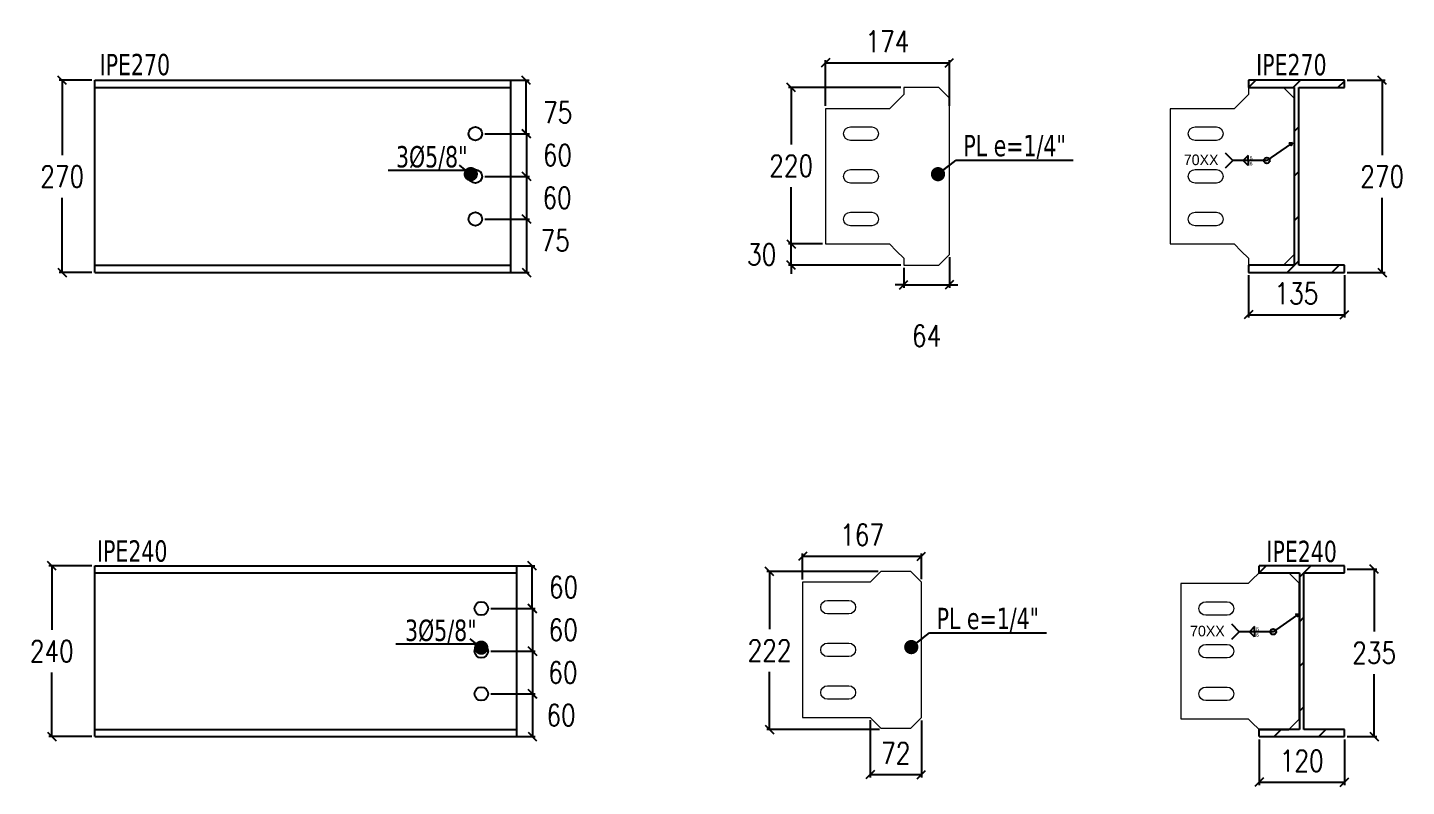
# Model space of a CAD drawing. Header units: millimetres. Extents: x -3255 to 77194, y -21218 to 30112.
# Drawn here: x 1856 to 3795, y -11193 to -10126 of the extents above; entities that cross this region are included whole.
import ezdxf
from ezdxf.enums import TextEntityAlignment as Align

# ---------------------------------------------------------------- set-up
doc = ezdxf.new("R2010")
doc.units = ezdxf.units.MM
doc.header["$LTSCALE"] = 0.9
for name, color, linetype in [('COTAS', 8, 'Continuous'), ('PERFORACIONES', 1, 'Continuous'), ('TITULO', 3, 'Continuous')]:
    doc.layers.add(name, color=color, linetype=linetype)
doc.layers.add('P-PLATINA', color=6, linetype='Continuous', lineweight=13)
doc.styles.add('CNI_COTAS', font='romans.shx', dxfattribs={"width": 0.8})
doc.styles.add('ROMANS', font='DINGRAFO.SHX')
doc.styles.add('VERDANA', font='verdana.ttf')
doc.dimstyles.new('1.1', dxfattribs={"dimscale": 0, "dimtxt": 15, "dimasz": 20, "dimexe": 2, "dimexo": 2, "dimgap": 7, "dimtad": 1, "dimdec": 0, "dimzin": 4, "dimdsep": 46, "dimtxsty": 'CNI_COTAS', "dimblk": 'DOTSMALL', "dimcen": 0, "dimclrd": 256, "dimclrt": 3, "dimadec": 0, "dimazin": 0, "dimtfac": 1, "dimtdec": 0, "dimtmove": 2, "dimatfit": 0, "dimldrblk": 'DOT', "dimfxl": 0.05, "dimtolj": 1, "dimtzin": 0, "dimarcsym": 1})
doc.dimstyles.new('1.4', dxfattribs={"dimscale": 0, "dimtxt": 30, "dimasz": 12, "dimexe": 4, "dimexo": 4, "dimgap": 15, "dimtad": 1, "dimdec": 0, "dimzin": 4, "dimdsep": 46, "dimtxsty": 'CNI_COTAS', "dimblk": 'OBLIQUE', "dimcen": -0.09, "dimclrd": 256, "dimclrt": 3, "dimadec": 0, "dimazin": 0, "dimtfac": 1, "dimtdec": 0, "dimtmove": 2, "dimatfit": 0, "dimldrblk": 'DOT', "dimfxl": 0.05, "dimtolj": 1, "dimtzin": 0, "dimarcsym": 0})

# ---------------------------------------------------------------- blocks, each defined once
blk = doc.blocks.new('_Oblique')
at = {"color": 0, "linetype": 'ByBlock', "lineweight": -2}
blk.add_line((-0.5, -0.5), (0.5, 0.5), dxfattribs=at)
blk = doc.blocks.new('*D427')
at = {"layer": 'COTAS', "color": 0, "lineweight": -2, "transparency": 16777216}
for p, q in [((1947, -10200.3), (1901.1, -10200.3)), ((1947, -10470.3), (1901.1, -10470.3))]:
    blk.add_line(p, q, dxfattribs=at)
at = {"layer": 'COTAS', "lineweight": -2, "transparency": 16777216}
for p, q in [((1905.1, -10200.3), (1905.1, -10305.3)), ((1905.1, -10470.3), (1905.1, -10365.3))]:
    blk.add_line(p, q, dxfattribs=at)
at = {"layer": 'Defpoints', "color": 0, "transparency": 16777216}
for p in [(1905.1, -10200.3), (1951, -10200.3), (1951, -10470.3)]:
    blk.add_point(p, dxfattribs=at)
at = {"layer": 'COTAS', "lineweight": -2, "transparency": 16777216, "xscale": 12, "yscale": 12, "zscale": 12}
for p, rotation in [((1905.1, -10200.3), 90), ((1905.1, -10470.3), 270)]:
    blk.add_blockref('_Oblique', p, dxfattribs=dict(at, rotation=rotation))
at = {"layer": 'COTAS', "color": 3, "transparency": 16777216, "insert": (1905.1, -10335.3), "char_height": 30, "attachment_point": 5, "rotation": 0.01, "style": 'CNI_COTAS'}
blk.add_mtext('\\A1;270', dxfattribs=at)
blk = doc.blocks.new('_Dot')
at = {"color": 0, "linetype": 'ByBlock', "lineweight": -2}
blk.add_line((-0.5, 0), (-1, 0), dxfattribs=at)
at = {"color": 0, "linetype": 'ByBlock', "const_width": 0.5}
blk.add_lwpolyline([(-0.25, 0, 1), (0.25, 0, 1)], format="xyb", close=True, dxfattribs=at)
blk = doc.blocks.new('*D428')
at = {"layer": 'COTAS', "color": 0, "lineweight": -2, "transparency": 16777216}
for p, q in [((3572.9, -10474.3), (3572.9, -10533.8)), ((3707.9, -10474.3), (3707.9, -10533.8))]:
    blk.add_line(p, q, dxfattribs=at)
at = {"layer": 'COTAS', "lineweight": -2, "transparency": 16777216}
blk.add_line((3572.9, -10529.8), (3707.9, -10529.8), dxfattribs=at)
at = {"layer": 'Defpoints', "color": 0, "transparency": 16777216}
for p in [(3572.9, -10470.3), (3707.9, -10470.3), (3707.9, -10529.8)]:
    blk.add_point(p, dxfattribs=at)
at = {"layer": 'COTAS', "lineweight": -2, "transparency": 16777216, "xscale": 12, "yscale": 12, "zscale": 12, "rotation": 180}
blk.add_blockref('_Oblique', (3572.9, -10529.8), dxfattribs=at)
at = {"layer": 'COTAS', "lineweight": -2, "transparency": 16777216, "xscale": 12, "yscale": 12, "zscale": 12}
blk.add_blockref('_Oblique', (3707.9, -10529.8), dxfattribs=at)
at = {"layer": 'COTAS', "color": 3, "transparency": 16777216, "insert": (3640.4, -10499.8), "char_height": 30, "attachment_point": 5, "style": 'CNI_COTAS'}
blk.add_mtext('\\A1;135', dxfattribs=at)
blk = doc.blocks.new('_DotSmall')
at = {"color": 0, "linetype": 'ByBlock', "const_width": 0.5}
blk.add_lwpolyline([(-0.0625, 0, 1), (0.0625, 0, 1)], format="xyb", close=True, dxfattribs=at)
blk = doc.blocks.new('*D429')
at = {"layer": 'COTAS', "color": 0, "lineweight": -2, "transparency": 16777216}
for p, q in [((3711.9, -10200.3), (3765, -10200.3)), ((3711.9, -10470.3), (3765, -10470.3))]:
    blk.add_line(p, q, dxfattribs=at)
at = {"layer": 'COTAS', "lineweight": -2, "transparency": 16777216}
for p, q in [((3761, -10200.3), (3761, -10305.3)), ((3761, -10470.3), (3761, -10365.3))]:
    blk.add_line(p, q, dxfattribs=at)
at = {"layer": 'Defpoints', "color": 0, "transparency": 16777216}
for p in [(3707.9, -10200.3), (3761, -10200.3), (3707.9, -10470.3)]:
    blk.add_point(p, dxfattribs=at)
at = {"layer": 'COTAS', "lineweight": -2, "transparency": 16777216, "xscale": 12, "yscale": 12, "zscale": 12}
for p, rotation in [((3761, -10200.3), 90), ((3761, -10470.3), 270)]:
    blk.add_blockref('_Oblique', p, dxfattribs=dict(at, rotation=rotation))
at = {"layer": 'COTAS', "color": 3, "transparency": 16777216, "insert": (3761, -10335.3), "char_height": 30, "attachment_point": 5, "rotation": 0.01, "style": 'CNI_COTAS'}
blk.add_mtext('\\A1;270', dxfattribs=at)
blk = doc.blocks.new('SOLDADURA FILETE ALREDEDOR')
h = blk.add_hatch(color=256)
h.dxf.hatch_style = 1
h.paths.add_polyline_path([(5063.7, 3679), (5060.1, 3684.2), (5066.4, 3684.8)])
for p, q in [((4978.7, 3659.2), (4968.7, 3649.2)), ((4978.7, 3649.2), (4978.7, 3659.2)), ((5061.9, 3681.6), (5015.5, 3649.2)), ((5015.5, 3649.2), (4948.3, 3649.2)), ((4978.7, 3639.2), (4968.7, 3649.2)), ((4978.7, 3649.2), (4978.7, 3639.2))]:
    blk.add_line(p, q)
blk.add_lwpolyline([(5066.4, 3684.8), (5063.7, 3679), (5060.1, 3684.2)], close=True)
blk.add_lwpolyline([(4933.5, 3634.4), (4948.3, 3649.2), (4933.5, 3664)])
blk.add_circle((5015.5, 3649.2), 5.81)
at = {"layer": 'TITULO', "style": 'ROMANS'}
for s, height, p in [('70XX', 21, (4851, 3640)), ('6', 7.5, (4981.3, 3650.6)), ('6', 7.5, (4981.3, 3639))]:
    blk.add_text(s, height=height, dxfattribs=at).set_placement(p)
blk = doc.blocks.new('*D423')
at = {"layer": 'COTAS', "color": 0, "lineweight": -2, "transparency": 16777216}
for p, q in [((2499.5, -10275.3), (2562, -10275.3)), ((2499.5, -10335.3), (2562, -10335.3))]:
    blk.add_line(p, q, dxfattribs=at)
at = {"layer": 'COTAS', "lineweight": -2, "transparency": 16777216}
blk.add_line((2558, -10275.3), (2558, -10335.3), dxfattribs=at)
at = {"layer": 'Defpoints', "color": 0, "transparency": 16777216}
for p in [(2495.5, -10275.3), (2495.5, -10335.3), (2558, -10335.3)]:
    blk.add_point(p, dxfattribs=at)
at = {"layer": 'COTAS', "lineweight": -2, "transparency": 16777216, "xscale": 12, "yscale": 12, "zscale": 12}
for p, rotation in [((2558, -10275.3), 90), ((2558, -10335.3), 270)]:
    blk.add_blockref('_Oblique', p, dxfattribs=dict(at, rotation=rotation))
at = {"layer": 'COTAS', "color": 3, "transparency": 16777216, "insert": (2601.4, -10305.3), "char_height": 30, "attachment_point": 5, "rotation": 0.01, "style": 'CNI_COTAS'}
blk.add_mtext('\\A1;60', dxfattribs=at)
blk = doc.blocks.new('*D424')
at = {"layer": 'COTAS', "color": 0, "lineweight": -2, "transparency": 16777216}
for p, q in [((2499.5, -10335.3), (2562, -10335.3)), ((2499.5, -10395.3), (2562, -10395.3))]:
    blk.add_line(p, q, dxfattribs=at)
at = {"layer": 'COTAS', "lineweight": -2, "transparency": 16777216}
blk.add_line((2558, -10335.3), (2558, -10395.3), dxfattribs=at)
at = {"layer": 'Defpoints', "color": 0, "transparency": 16777216}
for p in [(2495.5, -10335.3), (2495.5, -10395.3), (2558, -10395.3)]:
    blk.add_point(p, dxfattribs=at)
at = {"layer": 'COTAS', "lineweight": -2, "transparency": 16777216, "xscale": 12, "yscale": 12, "zscale": 12}
for p, rotation in [((2558, -10335.3), 90), ((2558, -10395.3), 270)]:
    blk.add_blockref('_Oblique', p, dxfattribs=dict(at, rotation=rotation))
at = {"layer": 'COTAS', "color": 3, "transparency": 16777216, "insert": (2600.9, -10365.3), "char_height": 30, "attachment_point": 5, "rotation": 0.01, "style": 'CNI_COTAS'}
blk.add_mtext('\\A1;60', dxfattribs=at)
blk = doc.blocks.new('*D425')
at = {"layer": 'COTAS', "color": 0, "lineweight": -2, "transparency": 16777216}
for p, q in [((2499.5, -10395.3), (2561.9, -10395.3)), ((2499.5, -10470.3), (2561.9, -10470.3))]:
    blk.add_line(p, q, dxfattribs=at)
at = {"layer": 'COTAS', "lineweight": -2, "transparency": 16777216}
blk.add_line((2557.9, -10395.3), (2557.9, -10470.3), dxfattribs=at)
at = {"layer": 'Defpoints', "color": 0, "transparency": 16777216}
for p in [(2495.5, -10395.3), (2495.5, -10470.3), (2557.9, -10470.3)]:
    blk.add_point(p, dxfattribs=at)
at = {"layer": 'COTAS', "lineweight": -2, "transparency": 16777216, "xscale": 12, "yscale": 12, "zscale": 12}
for p, rotation in [((2557.9, -10395.3), 90), ((2557.9, -10470.3), 270)]:
    blk.add_blockref('_Oblique', p, dxfattribs=dict(at, rotation=rotation))
at = {"layer": 'COTAS', "color": 3, "transparency": 16777216, "insert": (2598.2, -10425.3), "char_height": 30, "attachment_point": 5, "rotation": 0.01, "style": 'CNI_COTAS'}
blk.add_mtext('\\A1;75', dxfattribs=at)
blk = doc.blocks.new('*D426')
at = {"layer": 'COTAS', "color": 0, "lineweight": -2, "transparency": 16777216}
for p, q in [((2499.5, -10200.3), (2561.5, -10200.3)), ((2499.5, -10275.3), (2561.5, -10275.3))]:
    blk.add_line(p, q, dxfattribs=at)
at = {"layer": 'COTAS', "lineweight": -2, "transparency": 16777216}
blk.add_line((2557.5, -10275.3), (2557.5, -10200.3), dxfattribs=at)
at = {"layer": 'Defpoints', "color": 0, "transparency": 16777216}
for p in [(2495.5, -10200.3), (2557.5, -10200.3), (2495.5, -10275.3)]:
    blk.add_point(p, dxfattribs=at)
at = {"layer": 'COTAS', "lineweight": -2, "transparency": 16777216, "xscale": 12, "yscale": 12, "zscale": 12}
for p, rotation in [((2557.5, -10200.3), 90), ((2557.5, -10275.3), 270)]:
    blk.add_blockref('_Oblique', p, dxfattribs=dict(at, rotation=rotation))
at = {"layer": 'COTAS', "color": 3, "transparency": 16777216, "insert": (2601.7, -10245.3), "char_height": 30, "attachment_point": 5, "rotation": 0.01, "style": 'CNI_COTAS'}
blk.add_mtext('\\A1;75', dxfattribs=at)
blk = doc.blocks.new('*D430')
at = {"layer": 'COTAS', "color": 0, "lineweight": -2, "transparency": 16777216}
for p, q in [((3084.3, -10210.5), (2926.1, -10210.5)), ((2974.3, -10430.3), (2926.1, -10430.3))]:
    blk.add_line(p, q, dxfattribs=at)
at = {"layer": 'COTAS', "lineweight": -2, "transparency": 16777216}
for p, q in [((2930.1, -10210.5), (2930.1, -10290.4)), ((2930.1, -10430.3), (2930.1, -10350.4))]:
    blk.add_line(p, q, dxfattribs=at)
at = {"layer": 'Defpoints', "color": 0, "transparency": 16777216}
for p in [(2930.1, -10210.5), (3088.3, -10210.5), (2978.3, -10430.3)]:
    blk.add_point(p, dxfattribs=at)
at = {"layer": 'COTAS', "lineweight": -2, "transparency": 16777216, "xscale": 12, "yscale": 12, "zscale": 12}
for p, rotation in [((2930.1, -10210.5), 90), ((2930.1, -10430.3), 270)]:
    blk.add_blockref('_Oblique', p, dxfattribs=dict(at, rotation=rotation))
at = {"layer": 'COTAS', "color": 3, "transparency": 16777216, "insert": (2930.1, -10320.4), "char_height": 30, "attachment_point": 5, "rotation": 0.01, "style": 'CNI_COTAS'}
blk.add_mtext('\\A1;220', dxfattribs=at)
blk = doc.blocks.new('*D431')
at = {"layer": 'COTAS', "lineweight": -2, "transparency": 16777216}
for p, q in [((2930.1, -10430.3), (2930.1, -10418.3)), ((2930.1, -10460.1), (2930.1, -10430.3)), ((2930.1, -10460.1), (2930.1, -10472.1))]:
    blk.add_line(p, q, dxfattribs=at)
at = {"layer": 'COTAS', "color": 0, "lineweight": -2, "transparency": 16777216}
for p, q in [((2974.3, -10430.3), (2926.1, -10430.3)), ((3084.3, -10460.1), (2926.1, -10460.1))]:
    blk.add_line(p, q, dxfattribs=at)
at = {"layer": 'Defpoints', "color": 0, "transparency": 16777216}
for p in [(2930.1, -10430.3), (2978.3, -10430.3), (3088.3, -10460.1)]:
    blk.add_point(p, dxfattribs=at)
at = {"layer": 'COTAS', "lineweight": -2, "transparency": 16777216, "xscale": 12, "yscale": 12, "zscale": 12}
for p, rotation in [((2930.1, -10430.3), 270), ((2930.1, -10460.1), 90)]:
    blk.add_blockref('_Oblique', p, dxfattribs=dict(at, rotation=rotation))
at = {"layer": 'COTAS', "color": 3, "transparency": 16777216, "insert": (2888.6, -10445.2), "char_height": 30, "attachment_point": 5, "rotation": 0.01, "style": 'CNI_COTAS'}
blk.add_mtext('\\A1;30', dxfattribs=at)
blk = doc.blocks.new('*D432')
at = {"layer": 'COTAS', "color": 0, "lineweight": -2, "transparency": 16777216}
for p, q in [((2978.3, -10236.3), (2978.3, -10171.8)), ((3152.5, -10236.3), (3152.5, -10171.8))]:
    blk.add_line(p, q, dxfattribs=at)
at = {"layer": 'COTAS', "lineweight": -2, "transparency": 16777216}
blk.add_line((2978.3, -10175.8), (3152.5, -10175.8), dxfattribs=at)
at = {"layer": 'Defpoints', "color": 0, "transparency": 16777216}
for p in [(3152.5, -10175.8), (2978.3, -10240.3), (3152.5, -10240.3)]:
    blk.add_point(p, dxfattribs=at)
at = {"layer": 'COTAS', "lineweight": -2, "transparency": 16777216, "xscale": 12, "yscale": 12, "zscale": 12, "rotation": 180}
blk.add_blockref('_Oblique', (2978.3, -10175.8), dxfattribs=at)
at = {"layer": 'COTAS', "lineweight": -2, "transparency": 16777216, "xscale": 12, "yscale": 12, "zscale": 12}
blk.add_blockref('_Oblique', (3152.5, -10175.8), dxfattribs=at)
at = {"layer": 'COTAS', "color": 3, "transparency": 16777216, "insert": (3065.4, -10145.8), "char_height": 30, "attachment_point": 5, "style": 'CNI_COTAS'}
blk.add_mtext('\\A1;174', dxfattribs=at)
blk = doc.blocks.new('*D433')
at = {"layer": 'COTAS', "color": 0, "lineweight": -2, "transparency": 16777216}
for p, q in [((3152.5, -10449.1), (3152.5, -10491.8)), ((3088.3, -10464.1), (3088.3, -10491.8))]:
    blk.add_line(p, q, dxfattribs=at)
at = {"layer": 'COTAS', "lineweight": -2, "transparency": 16777216}
for p, q in [((3088.3, -10487.8), (3076.3, -10487.8)), ((3088.3, -10487.8), (3152.5, -10487.8)), ((3152.5, -10487.8), (3164.5, -10487.8))]:
    blk.add_line(p, q, dxfattribs=at)
at = {"layer": 'Defpoints', "color": 0, "transparency": 16777216}
for p in [(3152.5, -10445.1), (3088.3, -10460.1), (3152.5, -10487.8)]:
    blk.add_point(p, dxfattribs=at)
at = {"layer": 'COTAS', "lineweight": -2, "transparency": 16777216, "xscale": 12, "yscale": 12, "zscale": 12}
blk.add_blockref('_Oblique', (3088.3, -10487.8), dxfattribs=at)
at = {"layer": 'COTAS', "lineweight": -2, "transparency": 16777216, "xscale": 12, "yscale": 12, "zscale": 12, "rotation": 180}
blk.add_blockref('_Oblique', (3152.5, -10487.8), dxfattribs=at)
at = {"layer": 'COTAS', "color": 3, "transparency": 16777216, "insert": (3120.4, -10559.3), "char_height": 30, "attachment_point": 5, "style": 'CNI_COTAS'}
blk.add_mtext('\\A1;64', dxfattribs=at)
blk = doc.blocks.new('*D439')
at = {"layer": 'COTAS', "color": 0, "lineweight": -2, "transparency": 16777216}
for p, q in [((1947, -10882.7), (1886.5, -10882.7)), ((1947, -11122.7), (1886.5, -11122.7))]:
    blk.add_line(p, q, dxfattribs=at)
at = {"layer": 'COTAS', "lineweight": -2, "transparency": 16777216}
for p, q in [((1890.5, -10882.7), (1890.5, -10972.7)), ((1890.5, -11122.7), (1890.5, -11032.7))]:
    blk.add_line(p, q, dxfattribs=at)
at = {"layer": 'Defpoints', "color": 0, "transparency": 16777216}
for p in [(1890.5, -10882.7), (1951, -10882.7), (1951, -11122.7)]:
    blk.add_point(p, dxfattribs=at)
at = {"layer": 'COTAS', "lineweight": -2, "transparency": 16777216, "xscale": 12, "yscale": 12, "zscale": 12}
for p, rotation in [((1890.5, -10882.7), 90), ((1890.5, -11122.7), 270)]:
    blk.add_blockref('_Oblique', p, dxfattribs=dict(at, rotation=rotation))
at = {"layer": 'COTAS', "color": 3, "transparency": 16777216, "insert": (1890.5, -11002.7), "char_height": 30, "attachment_point": 5, "rotation": 0.01, "style": 'CNI_COTAS'}
blk.add_mtext('\\A1;240', dxfattribs=at)
blk = doc.blocks.new('*D440')
at = {"layer": 'COTAS', "color": 0, "lineweight": -2, "transparency": 16777216}
for p, q in [((3052.2, -10890.7), (2895.7, -10890.7)), ((3054, -11112.9), (2895.7, -11112.9))]:
    blk.add_line(p, q, dxfattribs=at)
at = {"layer": 'COTAS', "lineweight": -2, "transparency": 16777216}
for p, q in [((2899.7, -10890.7), (2899.7, -10971.8)), ((2899.7, -11112.9), (2899.7, -11031.8))]:
    blk.add_line(p, q, dxfattribs=at)
at = {"layer": 'Defpoints', "color": 0, "transparency": 16777216}
for p in [(3056.2, -10890.7), (2899.7, -11112.9), (3058, -11112.9)]:
    blk.add_point(p, dxfattribs=at)
at = {"layer": 'COTAS', "lineweight": -2, "transparency": 16777216, "xscale": 12, "yscale": 12, "zscale": 12}
for p, rotation in [((2899.7, -10890.7), 90), ((2899.7, -11112.9), 270)]:
    blk.add_blockref('_Oblique', p, dxfattribs=dict(at, rotation=rotation))
at = {"layer": 'COTAS', "color": 3, "transparency": 16777216, "insert": (2899.7, -11001.8), "char_height": 30, "attachment_point": 5, "rotation": 0.01, "style": 'CNI_COTAS'}
blk.add_mtext('\\A1;222', dxfattribs=at)
blk = doc.blocks.new('*D434')
at = {"layer": 'COTAS', "color": 0, "lineweight": -2, "transparency": 16777216}
for p, q in [((3587.9, -11126.7), (3587.9, -11190.9)), ((3707.9, -11126.7), (3707.9, -11190.9))]:
    blk.add_line(p, q, dxfattribs=at)
at = {"layer": 'COTAS', "lineweight": -2, "transparency": 16777216}
blk.add_line((3587.9, -11186.9), (3707.9, -11186.9), dxfattribs=at)
at = {"layer": 'Defpoints', "color": 0, "transparency": 16777216}
for p in [(3587.9, -11122.7), (3707.9, -11122.7), (3707.9, -11186.9)]:
    blk.add_point(p, dxfattribs=at)
at = {"layer": 'COTAS', "lineweight": -2, "transparency": 16777216, "xscale": 12, "yscale": 12, "zscale": 12, "rotation": 180}
blk.add_blockref('_Oblique', (3587.9, -11186.9), dxfattribs=at)
at = {"layer": 'COTAS', "lineweight": -2, "transparency": 16777216, "xscale": 12, "yscale": 12, "zscale": 12}
blk.add_blockref('_Oblique', (3707.9, -11186.9), dxfattribs=at)
at = {"layer": 'COTAS', "color": 3, "transparency": 16777216, "insert": (3647.9, -11156.9), "char_height": 30, "attachment_point": 5, "style": 'CNI_COTAS'}
blk.add_mtext('\\A1;120', dxfattribs=at)
blk = doc.blocks.new('*D441')
at = {"layer": 'COTAS', "color": 0, "lineweight": -2, "transparency": 16777216}
for p, q in [((3711.9, -10887.6), (3753.7, -10887.6)), ((3711.9, -11122.7), (3753.7, -11122.7))]:
    blk.add_line(p, q, dxfattribs=at)
at = {"layer": 'COTAS', "lineweight": -2, "transparency": 16777216}
for p, q in [((3749.7, -10887.6), (3749.7, -10975.1)), ((3749.7, -11122.7), (3749.7, -11035.1))]:
    blk.add_line(p, q, dxfattribs=at)
at = {"layer": 'Defpoints', "color": 0, "transparency": 16777216}
for p in [(3707.9, -10887.6), (3749.7, -10887.6), (3707.9, -11122.7)]:
    blk.add_point(p, dxfattribs=at)
at = {"layer": 'COTAS', "lineweight": -2, "transparency": 16777216, "xscale": 12, "yscale": 12, "zscale": 12}
for p, rotation in [((3749.7, -10887.6), 90), ((3749.7, -11122.7), 270)]:
    blk.add_blockref('_Oblique', p, dxfattribs=dict(at, rotation=rotation))
at = {"layer": 'COTAS', "color": 3, "transparency": 16777216, "insert": (3749.7, -11005.1), "char_height": 30, "attachment_point": 5, "rotation": 0.01, "style": 'CNI_COTAS'}
blk.add_mtext('\\A1;235', dxfattribs=at)
blk = doc.blocks.new('*D442')
at = {"layer": 'COTAS', "color": 0, "lineweight": -2, "transparency": 16777216}
for p, q in [((2946.2, -10901.9), (2946.2, -10865.4)), ((3113.1, -10901.7), (3113.1, -10865.4))]:
    blk.add_line(p, q, dxfattribs=at)
at = {"layer": 'COTAS', "lineweight": -2, "transparency": 16777216}
blk.add_line((2946.2, -10869.4), (3113.1, -10869.4), dxfattribs=at)
at = {"layer": 'Defpoints', "color": 0, "transparency": 16777216}
for p in [(3113.1, -10869.4), (2946.2, -10905.9), (3113.1, -10905.7)]:
    blk.add_point(p, dxfattribs=at)
at = {"layer": 'COTAS', "lineweight": -2, "transparency": 16777216, "xscale": 12, "yscale": 12, "zscale": 12, "rotation": 180}
blk.add_blockref('_Oblique', (2946.2, -10869.4), dxfattribs=at)
at = {"layer": 'COTAS', "lineweight": -2, "transparency": 16777216, "xscale": 12, "yscale": 12, "zscale": 12}
blk.add_blockref('_Oblique', (3113.1, -10869.4), dxfattribs=at)
at = {"layer": 'COTAS', "color": 3, "transparency": 16777216, "insert": (3029.7, -10839.4), "char_height": 30, "attachment_point": 5, "style": 'CNI_COTAS'}
blk.add_mtext('\\A1;167', dxfattribs=at)
blk = doc.blocks.new('*D443')
at = {"layer": 'COTAS', "color": 0, "lineweight": -2, "transparency": 16777216}
for p, q in [((3041, -11099.9), (3041, -11180.3)), ((3113.1, -11100.1), (3113.1, -11180.3))]:
    blk.add_line(p, q, dxfattribs=at)
at = {"layer": 'COTAS', "lineweight": -2, "transparency": 16777216}
blk.add_line((3041, -11176.3), (3113.1, -11176.3), dxfattribs=at)
at = {"layer": 'Defpoints', "color": 0, "transparency": 16777216}
for p in [(3041, -11095.9), (3113.1, -11096.1), (3113.1, -11176.3)]:
    blk.add_point(p, dxfattribs=at)
at = {"layer": 'COTAS', "lineweight": -2, "transparency": 16777216, "xscale": 12, "yscale": 12, "zscale": 12, "rotation": 180}
blk.add_blockref('_Oblique', (3041, -11176.3), dxfattribs=at)
at = {"layer": 'COTAS', "lineweight": -2, "transparency": 16777216, "xscale": 12, "yscale": 12, "zscale": 12}
blk.add_blockref('_Oblique', (3113.1, -11176.3), dxfattribs=at)
at = {"layer": 'COTAS', "color": 3, "transparency": 16777216, "insert": (3077.1, -11146.3), "char_height": 30, "attachment_point": 5, "style": 'CNI_COTAS'}
blk.add_mtext('\\A1;72', dxfattribs=at)
blk = doc.blocks.new('*D435')
at = {"layer": 'COTAS', "color": 0, "lineweight": -2, "transparency": 16777216}
for p, q in [((2507.8, -10942.7), (2570.3, -10942.7)), ((2507.8, -11002.7), (2570.3, -11002.7))]:
    blk.add_line(p, q, dxfattribs=at)
at = {"layer": 'COTAS', "lineweight": -2, "transparency": 16777216}
blk.add_line((2566.3, -10942.7), (2566.3, -11002.7), dxfattribs=at)
at = {"layer": 'Defpoints', "color": 0, "transparency": 16777216}
for p in [(2503.8, -10942.7), (2503.8, -11002.7), (2566.3, -11002.7)]:
    blk.add_point(p, dxfattribs=at)
at = {"layer": 'COTAS', "lineweight": -2, "transparency": 16777216, "xscale": 12, "yscale": 12, "zscale": 12}
for p, rotation in [((2566.3, -10942.7), 90), ((2566.3, -11002.7), 270)]:
    blk.add_blockref('_Oblique', p, dxfattribs=dict(at, rotation=rotation))
at = {"layer": 'COTAS', "color": 3, "transparency": 16777216, "insert": (2609.6, -10972.7), "char_height": 30, "attachment_point": 5, "rotation": 0.01, "style": 'CNI_COTAS'}
blk.add_mtext('\\A1;60', dxfattribs=at)
blk = doc.blocks.new('*D436')
at = {"layer": 'COTAS', "color": 0, "lineweight": -2, "transparency": 16777216}
for p, q in [((2507.8, -11002.7), (2570.3, -11002.7)), ((2507.8, -11062.7), (2570.3, -11062.7))]:
    blk.add_line(p, q, dxfattribs=at)
at = {"layer": 'COTAS', "lineweight": -2, "transparency": 16777216}
blk.add_line((2566.3, -11002.7), (2566.3, -11062.7), dxfattribs=at)
at = {"layer": 'Defpoints', "color": 0, "transparency": 16777216}
for p in [(2503.8, -11002.7), (2503.8, -11062.7), (2566.3, -11062.7)]:
    blk.add_point(p, dxfattribs=at)
at = {"layer": 'COTAS', "lineweight": -2, "transparency": 16777216, "xscale": 12, "yscale": 12, "zscale": 12}
for p, rotation in [((2566.3, -11002.7), 90), ((2566.3, -11062.7), 270)]:
    blk.add_blockref('_Oblique', p, dxfattribs=dict(at, rotation=rotation))
at = {"layer": 'COTAS', "color": 3, "transparency": 16777216, "insert": (2609.1, -11032.7), "char_height": 30, "attachment_point": 5, "rotation": 0.01, "style": 'CNI_COTAS'}
blk.add_mtext('\\A1;60', dxfattribs=at)
blk = doc.blocks.new('*D437')
at = {"layer": 'COTAS', "color": 0, "lineweight": -2, "transparency": 16777216}
for p, q in [((2507.8, -11062.7), (2570.2, -11062.7)), ((2507.8, -11122.7), (2570.2, -11122.7))]:
    blk.add_line(p, q, dxfattribs=at)
at = {"layer": 'COTAS', "lineweight": -2, "transparency": 16777216}
blk.add_line((2566.2, -11062.7), (2566.2, -11122.7), dxfattribs=at)
at = {"layer": 'Defpoints', "color": 0, "transparency": 16777216}
for p in [(2503.8, -11062.7), (2503.8, -11122.7), (2566.2, -11122.7)]:
    blk.add_point(p, dxfattribs=at)
at = {"layer": 'COTAS', "lineweight": -2, "transparency": 16777216, "xscale": 12, "yscale": 12, "zscale": 12}
for p, rotation in [((2566.2, -11062.7), 90), ((2566.2, -11122.7), 270)]:
    blk.add_blockref('_Oblique', p, dxfattribs=dict(at, rotation=rotation))
at = {"layer": 'COTAS', "color": 3, "transparency": 16777216, "insert": (2606.5, -11092.7), "char_height": 30, "attachment_point": 5, "rotation": 0.01, "style": 'CNI_COTAS'}
blk.add_mtext('\\A1;60', dxfattribs=at)
blk = doc.blocks.new('*D438')
at = {"layer": 'COTAS', "color": 0, "lineweight": -2, "transparency": 16777216}
for p, q in [((2507.8, -10882.7), (2569.8, -10882.7)), ((2507.8, -10942.7), (2569.8, -10942.7))]:
    blk.add_line(p, q, dxfattribs=at)
at = {"layer": 'COTAS', "lineweight": -2, "transparency": 16777216}
blk.add_line((2565.8, -10942.7), (2565.8, -10882.7), dxfattribs=at)
at = {"layer": 'Defpoints', "color": 0, "transparency": 16777216}
for p in [(2503.8, -10882.7), (2565.8, -10882.7), (2503.8, -10942.7)]:
    blk.add_point(p, dxfattribs=at)
at = {"layer": 'COTAS', "lineweight": -2, "transparency": 16777216, "xscale": 12, "yscale": 12, "zscale": 12}
for p, rotation in [((2565.8, -10882.7), 90), ((2565.8, -10942.7), 270)]:
    blk.add_blockref('_Oblique', p, dxfattribs=dict(at, rotation=rotation))
at = {"layer": 'COTAS', "color": 3, "transparency": 16777216, "insert": (2610, -10912.7), "char_height": 30, "attachment_point": 5, "rotation": 0.01, "style": 'CNI_COTAS'}
blk.add_mtext('\\A1;60', dxfattribs=at)

msp = doc.modelspace()

# ---------------------------------------------------------------- hatches: boundary and pattern name
at = {"linetype": 'Continuous'}
h = msp.add_hatch(dxfattribs=at)
h.set_pattern_fill('', scale=14, style=0, pattern_type=0)
h.set_pattern_definition([(45, (3572.934, -10210.54), (-31.431, 31.431), [])])
h.paths.add_polyline_path([(3572.9, -10200.3), (3572.9, -10210.5), (3637.1, -10210.5), (3637.1, -10460.1), (3572.9, -10460.1), (3572.9, -10470.3), (3707.9, -10470.3), (3707.9, -10460.1), (3643.7, -10460.1), (3643.7, -10210.5), (3707.9, -10210.5), (3707.9, -10200.3)])
h = msp.add_hatch(dxfattribs=at)
h.set_pattern_fill('', scale=14, style=0, pattern_type=0)
h.set_pattern_definition([(45, (3587.934, -10892.477), (-31.431, 31.431), [])])
h.paths.add_polyline_path([(3587.9, -10882.7), (3587.9, -10892.5), (3644.8, -10892.5), (3644.8, -11112.9), (3587.9, -11112.9), (3587.9, -11122.7), (3707.9, -11122.7), (3707.9, -11112.9), (3651, -11112.9), (3651, -10892.5), (3707.9, -10892.5), (3707.9, -10882.7)])

# ---------------------------------------------------------------- linework, layer by layer
at = {"color": 2, "linetype": 'Continuous'}
for p, q in [((1951, -10470.3), (1951, -10200.3)), ((1951, -10200.3), (2536, -10200.3)), ((1951, -10210.5), (2536, -10210.5)), ((2536, -10470.3), (2536, -10200.3)), ((3707.9, -10200.3), (3572.9, -10200.3)), ((3572.9, -10200.3), (3572.9, -10210.5)), ((3572.9, -10210.5), (3637.1, -10210.5)), ((3637.1, -10210.5), (3637.1, -10460.1)), ((3643.7, -10460.1), (3643.7, -10210.5)), ((3643.7, -10210.5), (3707.9, -10210.5)), ((3707.9, -10210.5), (3707.9, -10200.3)), ((1951, -10460.1), (2536, -10460.1)), ((3637.1, -10460.1), (3572.9, -10460.1)), ((3572.9, -10460.1), (3572.9, -10470.3)), ((3707.9, -10460.1), (3643.7, -10460.1)), ((3707.9, -10470.3), (3707.9, -10460.1)), ((1951, -10470.3), (2536, -10470.3)), ((3572.9, -10470.3), (3707.9, -10470.3))]:
    msp.add_line(p, q, dxfattribs=at)
at = {"color": 2}
for p, q in [((1951, -11122.7), (1951, -10882.7)), ((1951, -10882.7), (2544.3, -10882.7)), ((1951, -10892.5), (2544.3, -10892.5)), ((2544.3, -11112.9), (2544.3, -10882.7)), ((3707.9, -10882.7), (3587.9, -10882.7)), ((3587.9, -10892.5), (3587.9, -10882.7)), ((3587.9, -10892.5), (3644.8, -10892.5)), ((3644.8, -10892.5), (3644.8, -11112.9)), ((3651, -11112.9), (3651, -10892.5)), ((3651, -10892.5), (3707.9, -10892.5)), ((3707.9, -10892.5), (3707.9, -10882.7)), ((2544.3, -11122.7), (2544.3, -11102.9)), ((1951, -11112.9), (2544.3, -11112.9)), ((1951, -11122.7), (2544.3, -11122.7)), ((3644.8, -11112.9), (3587.9, -11112.9)), ((3587.9, -11122.7), (3587.9, -11112.9)), ((3587.9, -11122.7), (3707.9, -11122.7)), ((3707.9, -11112.9), (3651, -11112.9)), ((3707.9, -11122.7), (3707.9, -11112.9))]:
    msp.add_line(p, q, dxfattribs=at)
at = {"color": 7}
for p, q in [((3644.8, -11097.9), (3644.8, -10907.5)), ((3587.9, -11112.9), (3629.8, -11112.9))]:
    msp.add_line(p, q, dxfattribs=at)
at = {"layer": 'P-PLATINA', "color": 6, "linetype": 'Continuous'}
for points in [[(3088.3, -10450.3), (3088.3, -10460.1), (3137.5, -10460.1), (3152.5, -10445.1), (3152.5, -10225.5), (3137.5, -10210.5), (3088.3, -10210.5), (3088.3, -10220.3), (3078.3, -10230.3), (3068.3, -10240.3), (2978.3, -10240.3), (2978.3, -10430.3), (3068.3, -10430.3), (3078.3, -10440.3)], [(3572.9, -10450.3), (3572.9, -10460.1), (3622.1, -10460.1), (3637.1, -10445.1), (3637.1, -10225.5), (3622.1, -10210.5), (3572.9, -10210.5), (3572.9, -10220.3), (3562.9, -10230.3), (3552.9, -10240.3), (3462.9, -10240.3), (3462.9, -10430.3), (3552.9, -10430.3), (3562.9, -10440.3)]]:
    msp.add_lwpolyline(points, close=True, dxfattribs=at)
for points in [[(3043.3, -10284.8), (3013.3, -10284.8), (3009.6, -10284.1), (3006.6, -10282.1), (3004.5, -10279), (3003.8, -10275.3), (3004.5, -10271.7), (3006.6, -10268.6), (3009.6, -10266.6), (3013.3, -10265.8), (3043.3, -10265.8)], [(3036.6, -10265.8), (3043.3, -10265.8), (3046.9, -10266.6), (3050, -10268.6), (3052.1, -10271.7), (3052.8, -10275.3), (3052.1, -10279), (3050, -10282.1), (3046.9, -10284.1), (3043.3, -10284.8), (3036.6, -10284.8)], [(3527.9, -10284.8), (3497.9, -10284.8), (3494.3, -10284.1), (3491.2, -10282.1), (3489.2, -10279), (3488.4, -10275.3), (3489.2, -10271.7), (3491.2, -10268.6), (3494.3, -10266.6), (3497.9, -10265.8), (3527.9, -10265.8)], [(3521.3, -10265.8), (3527.9, -10265.8), (3531.6, -10266.6), (3534.7, -10268.6), (3536.7, -10271.7), (3537.4, -10275.3), (3536.7, -10279), (3534.7, -10282.1), (3531.6, -10284.1), (3527.9, -10284.8), (3521.3, -10284.8)], [(3043.3, -10344.8), (3013.3, -10344.8), (3009.6, -10344.1), (3006.6, -10342.1), (3004.5, -10339), (3003.8, -10335.3), (3004.5, -10331.7), (3006.6, -10328.6), (3009.6, -10326.6), (3013.3, -10325.8), (3037.2, -10325.8)], [(3036.6, -10325.8), (3043.3, -10325.8), (3046.9, -10326.6), (3050, -10328.6), (3052.1, -10331.7), (3052.8, -10335.3), (3052.1, -10339), (3050, -10342.1), (3046.9, -10344.1), (3043.3, -10344.8), (3036.6, -10344.8)], [(3527.9, -10344.8), (3497.9, -10344.8), (3494.3, -10344.1), (3491.2, -10342.1), (3489.2, -10339), (3488.4, -10335.3), (3489.2, -10331.7), (3491.2, -10328.6), (3494.3, -10326.6), (3497.9, -10325.8), (3521.9, -10325.8)], [(3521.3, -10325.8), (3527.9, -10325.8), (3531.6, -10326.6), (3534.7, -10328.6), (3536.7, -10331.7), (3537.4, -10335.3), (3536.7, -10339), (3534.7, -10342.1), (3531.6, -10344.1), (3527.9, -10344.8), (3521.3, -10344.8)], [(3019.9, -10404.8), (3013.3, -10404.8), (3009.6, -10404.1), (3006.6, -10402.1), (3004.5, -10399), (3003.8, -10395.3), (3004.5, -10391.7), (3006.6, -10388.6), (3009.6, -10386.6), (3013.3, -10385.8), (3019.9, -10385.8)], [(3013.3, -10385.8), (3043.3, -10385.8), (3046.9, -10386.6), (3050, -10388.6), (3052.1, -10391.7), (3052.8, -10395.3), (3052.1, -10399), (3050, -10402.1), (3046.9, -10404.1), (3043.3, -10404.8), (3013.3, -10404.8)], [(3504.6, -10404.8), (3497.9, -10404.8), (3494.3, -10404.1), (3491.2, -10402.1), (3489.2, -10399), (3488.4, -10395.3), (3489.2, -10391.7), (3491.2, -10388.6), (3494.3, -10386.6), (3497.9, -10385.8), (3504.6, -10385.8)], [(3497.9, -10385.8), (3527.9, -10385.8), (3531.6, -10386.6), (3534.7, -10388.6), (3536.7, -10391.7), (3537.4, -10395.3), (3536.7, -10399), (3534.7, -10402.1), (3531.6, -10404.1), (3527.9, -10404.8), (3497.9, -10404.8)]]:
    msp.add_lwpolyline(points, dxfattribs=at)
at = {"layer": 'P-PLATINA', "linetype": 'Continuous'}
for points in [[(3098.1, -11111.1), (3113.1, -11096.1), (3113.1, -10905.7), (3098.1, -10890.7), (3056.2, -10890.7), (3046.2, -10900.7), (3041, -10905.9), (2946.2, -10905.9), (2946.2, -11095.9), (3041, -11095.9), (3046.2, -11101.1), (3056.2, -11111.1), (3098.1, -11111.1)], [(3629.8, -11112.9), (3644.8, -11097.9), (3644.8, -10907.5), (3629.8, -10892.5), (3587.9, -10892.5), (3577.9, -10902.5), (3572.7, -10907.7), (3477.9, -10907.7), (3477.9, -11097.7), (3572.7, -11097.7), (3577.9, -11102.9), (3587.9, -11112.9), (3629.8, -11112.9)], [(3011.2, -10950.4), (2981.2, -10950.4), (2977.6, -10949.6), (2974.5, -10947.6), (2972.4, -10944.5), (2971.7, -10940.9), (2972.4, -10937.2), (2974.5, -10934.1), (2977.6, -10932.1), (2981.2, -10931.4), (3011.2, -10931.4)], [(3004.6, -10931.4), (3011.2, -10931.4), (3014.8, -10932.1), (3017.9, -10934.1), (3020, -10937.2), (3020.7, -10940.9), (3020, -10944.5), (3017.9, -10947.6), (3014.8, -10949.6), (3011.2, -10950.4), (3004.6, -10950.4)], [(3542.9, -10952.2), (3512.9, -10952.2), (3509.3, -10951.5), (3506.2, -10949.4), (3504.2, -10946.3), (3503.4, -10942.7), (3504.2, -10939), (3506.2, -10936), (3509.3, -10933.9), (3512.9, -10933.2), (3542.9, -10933.2)], [(3536.3, -10933.2), (3542.9, -10933.2), (3546.6, -10933.9), (3549.7, -10936), (3551.7, -10939), (3552.4, -10942.7), (3551.7, -10946.3), (3549.7, -10949.4), (3546.6, -10951.5), (3542.9, -10952.2), (3536.3, -10952.2)], [(3011.2, -11010.4), (2981.2, -11010.4), (2977.6, -11009.6), (2974.5, -11007.6), (2972.4, -11004.5), (2971.7, -11000.9), (2972.4, -10997.2), (2974.5, -10994.1), (2977.6, -10992.1), (2981.2, -10991.4), (3004, -10991.4)], [(3004.6, -10991.4), (3011.2, -10991.4), (3014.8, -10992.1), (3017.9, -10994.1), (3020, -10997.2), (3020.7, -11000.9), (3020, -11004.5), (3017.9, -11007.6), (3014.8, -11009.6), (3011.2, -11010.4), (3004.6, -11010.4)], [(3542.9, -11012.2), (3512.9, -11012.2), (3509.3, -11011.5), (3506.2, -11009.4), (3504.2, -11006.3), (3503.4, -11002.7), (3504.2, -10999), (3506.2, -10996), (3509.3, -10993.9), (3512.9, -10993.2), (3542.9, -10993.2)], [(3536.3, -10993.2), (3542.9, -10993.2), (3546.6, -10993.9), (3549.7, -10996), (3551.7, -10999), (3552.4, -11002.7), (3551.7, -11006.3), (3549.7, -11009.4), (3546.6, -11011.5), (3542.9, -11012.2), (3536.3, -11012.2)], [(2987.8, -11070.4), (2981.2, -11070.4), (2977.6, -11069.6), (2974.5, -11067.6), (2972.4, -11064.5), (2971.7, -11060.9), (2972.4, -11057.2), (2974.5, -11054.1), (2977.6, -11052.1), (2981.2, -11051.4), (2987.8, -11051.4)], [(2981.2, -11051.4), (3011.2, -11051.4), (3014.8, -11052.1), (3017.9, -11054.1), (3020, -11057.2), (3020.7, -11060.9), (3020, -11064.5), (3017.9, -11067.6), (3014.8, -11069.6), (3011.2, -11070.4), (2981.2, -11070.4)], [(3542.9, -11072.2), (3512.9, -11072.2), (3509.3, -11071.5), (3506.2, -11069.4), (3504.2, -11066.3), (3503.4, -11062.7), (3504.2, -11059), (3506.2, -11056), (3509.3, -11053.9), (3512.9, -11053.2), (3542.9, -11053.2)], [(3536.3, -11053.2), (3542.9, -11053.2), (3546.6, -11053.9), (3549.7, -11056), (3551.7, -11059), (3552.4, -11062.7), (3551.7, -11066.3), (3549.7, -11069.4), (3546.6, -11071.5), (3542.9, -11072.2), (3536.3, -11072.2)]]:
    msp.add_lwpolyline(points, dxfattribs=at)
at = {"layer": 'PERFORACIONES'}
for centre in [(2486, -10275.3), (2486, -10335.3), (2486, -10395.3), (2494.3, -10942.7), (2494.3, -11002.7), (2494.3, -11062.7)]:
    msp.add_circle(centre, 9.5, dxfattribs=at)

# ---------------------------------------------------------------- block references
at = {"xscale": 0.7104614331683008, "yscale": 0.7104614331683008, "zscale": 0.7104614331683008}
for p in [(35.6, -12905.6), (44.4, -13568)]:
    msp.add_blockref('SOLDADURA FILETE ALREDEDOR', p, dxfattribs=at)

# ---------------------------------------------------------------- texts
at = {"color": 96, "style": 'VERDANA', "width": 0.7}
for s, p in [('IPE270', (2007.3, -10178.1)), ('IPE270', (3633.3, -10178.2)), ('3%%C5/8"', (2424.7, -10307.7)), ('PL e=1/4"', (3244.2, -10292)), ('IPE240', (2003.6, -10861.9)), ('IPE240', (3647.8, -10862.5)), ('PL e=1/4"', (3206.6, -10956.8)), ('3%%C5/8"', (2437.5, -10973.4))]:
    msp.add_text(s, height=30, dxfattribs=at).set_placement(p, align=Align.MIDDLE_CENTER)

# ---------------------------------------------------------------- dimensions: what is measured, and where the dimension line sits
at = {"layer": 'COTAS'}
for base, p1, p2, picture, middle in [((3152.5, -10175.8), (2978.3, -10240.3), (3152.5, -10240.3), '*D432', (3065.4, -10145.8)), ((3152.5, -10487.8), (3088.3, -10460.1), (3152.5, -10445.1), '*D433', (3120.4, -10559.3)), ((3707.9, -10529.8), (3572.9, -10470.3), (3707.9, -10470.3), '*D428', (3640.4, -10499.8)), ((3113.1, -10869.4), (2946.2, -10905.9), (3113.1, -10905.7), '*D442', (3029.7, -10839.4)), ((3113.1, -11176.3), (3041, -11095.9), (3113.1, -11096.1), '*D443', (3077.1, -11146.3)), ((3707.9, -11186.9), (3587.9, -11122.7), (3707.9, -11122.7), '*D434', (3647.9, -11156.9))]:
    dim = msp.add_linear_dim(base=base, p1=p1, p2=p2, dimstyle='1.4', override={"dimscale": 1}, dxfattribs=at)
    dim.commit()
    dim.dimension.update_dxf_attribs({"geometry": picture, "text_midpoint": middle})
for base, p1, p2, picture, middle in [((1905.1, -10200.3), (1951, -10470.3), (1951, -10200.3), '*D427', (1905.1, -10335.3)), ((3761, -10200.3), (3707.9, -10470.3), (3707.9, -10200.3), '*D429', (3761, -10335.3)), ((2930.1, -10210.5), (2978.3, -10430.3), (3088.3, -10210.5), '*D430', (2930.1, -10320.4)), ((2930.1, -10430.3), (3088.3, -10460.1), (2978.3, -10430.3), '*D431', (2888.6, -10445.2)), ((1890.5, -10882.7), (1951, -11122.7), (1951, -10882.7), '*D439', (1890.5, -11002.7)), ((2899.7, -11112.9), (3056.2, -10890.7), (3058, -11112.9), '*D440', (2899.7, -11001.8)), ((3749.7, -10887.6), (3707.9, -11122.7), (3707.9, -10887.6), '*D441', (3749.7, -11005.1))]:
    dim = msp.add_linear_dim(base=base, p1=p1, p2=p2, angle=90, dimstyle='1.4', override={"dimscale": 1}, dxfattribs=at)
    dim.commit()
    dim.dimension.update_dxf_attribs({"geometry": picture, "text_midpoint": middle, "text_rotation": 0.01})
for base, p1, p2, picture, middle in [((2557.5, -10200.3), (2495.5, -10275.3), (2495.5, -10200.3), '*D426', (2601.7, -10245.3)), ((2558, -10335.3), (2495.5, -10275.3), (2495.5, -10335.3), '*D423', (2601.4, -10305.3)), ((2558, -10395.3), (2495.5, -10335.3), (2495.5, -10395.3), '*D424', (2600.9, -10365.3)), ((2557.9, -10470.3), (2495.5, -10395.3), (2495.5, -10470.3), '*D425', (2598.2, -10425.3)), ((2565.8, -10882.7), (2503.8, -10942.7), (2503.8, -10882.7), '*D438', (2610, -10912.7)), ((2566.3, -11002.7), (2503.8, -10942.7), (2503.8, -11002.7), '*D435', (2609.6, -10972.7)), ((2566.3, -11062.7), (2503.8, -11002.7), (2503.8, -11062.7), '*D436', (2609.1, -11032.7)), ((2566.2, -11122.7), (2503.8, -11062.7), (2503.8, -11122.7), '*D437', (2606.5, -11092.7))]:
    dim = msp.add_linear_dim(base=base, p1=p1, p2=p2, angle=90, dimstyle='1.4', override={"dimscale": 1}, dxfattribs=at)
    dim.commit()
    dim.dimension.update_dxf_attribs({"geometry": picture, "text_midpoint": middle, "dimtype": 160, "text_rotation": 0.01})

# ---------------------------------------------------------------- leaders
for points in [[(3136.5, -10332.2), (3162.1, -10312.3), (3326.7, -10312.3)], [(2479.6, -10332.1), (2473.4, -10327.2), (2363.6, -10327.2)], [(2494.3, -10997.8), (2488, -10992.9), (2374.3, -10992.8)], [(3098.9, -10997), (3124.5, -10977.1), (3289.1, -10977.1)]]:
    msp.add_leader(points, dimstyle='1.1', override={"dimscale": 1}, dxfattribs=at)

doc.saveas('drawing.dxf')
